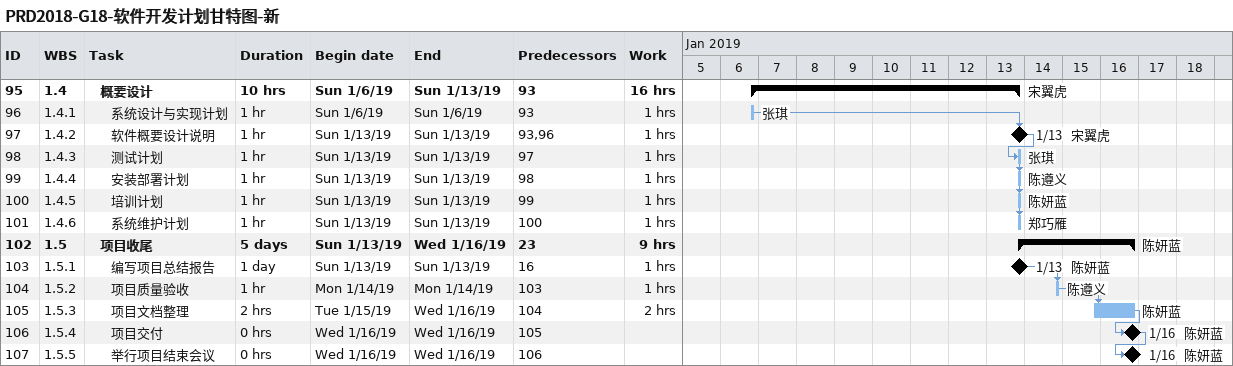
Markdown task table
PRD2018-G18-软件开发计划甘特图-新

| ID | WBS | Task | Duration | Start | Finish | Predecessors | Resources | Work (h) |
|---|---|---|---|---|---|---|---|---|
| 95 | 1.4 | **概要设计** | 10h | 2019-01-06 | 2019-01-13 | 93 | 宋翼虎 | 16 |
| 96 | 1.4.1 | 系统设计与实现计划 | 1h | 2019-01-06 | 2019-01-06 | 93 | 张琪 | 1 |
| 97 | 1.4.2 | 软件概要设计说明 | 1h | 2019-01-13 | 2019-01-13 | 93, 96 | 宋翼虎 | 1 |
| 98 | 1.4.3 | 测试计划 | 1h | 2019-01-13 | 2019-01-13 | 97 | 张琪 | 1 |
| 99 | 1.4.4 | 安装部署计划 | 1h | 2019-01-13 | 2019-01-13 | 98 | 陈遵义 | 1 |
| 100 | 1.4.5 | 培训计划 | 1h | 2019-01-13 | 2019-01-13 | 99 | 陈妍蓝 | 1 |
| 101 | 1.4.6 | 系统维护计划 | 1h | 2019-01-13 | 2019-01-13 | 100 | 郑巧雁 | 1 |
| 102 | 1.5 | **项目收尾** | 5d | 2019-01-13 | 2019-01-16 | 23 | 陈妍蓝 | 9 |
| 103 | 1.5.1 | 编写项目总结报告 | 1d | 2019-01-13 | 2019-01-13 | 16 | 陈妍蓝 | 1 |
| 104 | 1.5.2 | 项目质量验收 | 1h | 2019-01-14 | 2019-01-14 | 103 | 陈遵义 | 1 |
| 105 | 1.5.3 | 项目文档整理 | 2h | 2019-01-15 | 2019-01-16 | 104 | 陈妍蓝 | 2 |
| 106 | 1.5.4 | 项目交付 | 0h | 2019-01-16 | 2019-01-16 | 105 | 陈妍蓝 |  |
| 107 | 1.5.5 | 举行项目结束会议 | 0h | 2019-01-16 | 2019-01-16 | 106 | 陈妍蓝 |  |
